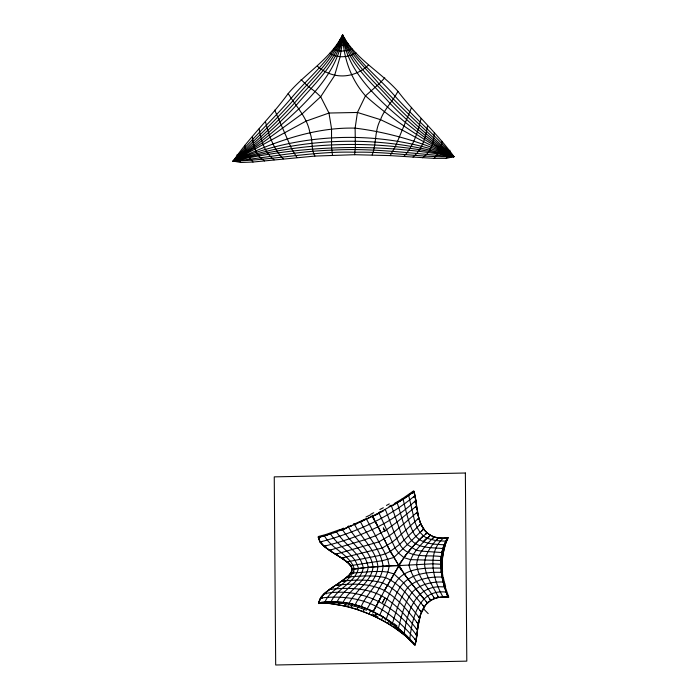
<?xml version="1.0" encoding="UTF-8"?>
<svg xmlns="http://www.w3.org/2000/svg" width="700" height="700" viewBox="0 0 700 700"><rect width="100%" height="100%" fill="white"/><g stroke="black" fill="none" stroke-linecap="round" stroke-linejoin="round"><path stroke-width="1.05" d="M441.998 569.468L442.549 557.681M340.725 557.497C345.152 560.805 352.118 563.894 352.047 570.281A5.582 5.469 -19.9 0 1 351.662 571.637L348.95 575.356L340.909 581.709M342.414 558.609L348.373 563.124L351.627 567.14A5.582 5.469 -19.9 0 1 352.03 568.479C351.934 575.654 343.901 579.084 339.019 582.995M440.869 560.14L441.438 573.108M440.895 559.816L440.93 559.309M449.864 150.255L449.619 153.991L446.267 158.357L434.131 158.375L390.171 155.61L354.594 154.7L314.904 156.074L252.998 162.032L240.87 162.505L233.196 161.096C249.506 137.121 271.092 117.049 288.19 93.538C305.358 73.159 330.225 59.386 342.606 35C355.346 58.861 380.433 71.645 397.906 91.324C415.354 114.126 437.255 133.341 453.924 156.643L446.267 158.357M416.623 637.84L416.999 634.392M417.113 633.316L414.881 645.418L405.3 635.539L395.22 626.832M416.894 635.399L416.964 634.707M417.06 633.78L417.436 630.472M324.336 593.67L320.67 597.782L324.398 593.617C361.874 586.854 395.736 605.176 416.85 635.74L415.118 644.735C396.769 626.168 372.951 613.34 347.777 606.795M417.13 633.168L417.226 632.258M417.191 632.555L418.233 624.549M417.261 631.942L417.664 628.591M441.123 557.349L441.201 556.684M417.489 629.983L417.9 626.754M417.707 628.206L420.49 614.679L425.276 605.316A13.51 13.239 -19.9 0 1 426.939 603.575L427.604 603.006A20.414 20.002 -19.9 0 1 430.885 600.425L431.891 599.83A20.125 19.714 -19.9 0 1 434.543 598.596L435.654 598.211A23.686 23.214 -19.9 0 1 438.524 597.494L439.749 597.293A29.146 28.56 -19.9 0 1 440.562 597.188L443.852 596.977A34.913 34.212 -19.9 0 1 448.131 597.153L448.805 597.222L445.261 587.038M442.601 557.288L443.249 553.157M416.561 638.295L416.194 640.666A35.709 34.991 -19.9 0 1 415.109 644.735L413.639 643.247M441.306 555.94L440.851 560.481L410.463 559.633L403.926 557.62L398.816 553.289L395.15 548.266L378.901 512.881L403.156 499.214L413.945 491.496L413.7 490.823L401.966 499.004M417.97 626.316L418.591 622.405A72.441 70.989 -19.9 0 1 419.151 619.622L419.195 619.413M441.394 555.371L441.499 554.68M442.059 141.321L440.72 150.229L434.131 158.375M418.259 624.356L420.866 613.585L425.364 605.316A23.608 23.135 -19.9 0 1 427.604 603.006L428.339 602.359A21.009 20.589 -19.9 0 1 430.876 600.407M330.382 533.942L336.507 531.825C344.26 544.644 360.316 552.58 363.291 567.875C360.5 582.628 343.236 588.586 337.05 601.913L328.055 601.878M354.594 154.7L355.381 147.035L355.119 128.135L357.429 112.464L365.479 95.83L379.033 83.93L384.808 77.831M429.59 598.972L430.885 600.425A21.744 21.306 -19.9 0 1 434.551 598.605A20.694 20.282 -19.9 0 1 438.524 597.494A33.574 32.9 -19.9 0 1 443.039 597.004A35.446 34.738 -19.9 0 1 448.131 597.161L446.197 592.121C418.784 588.735 412.204 618.03 409.797 638.934L415.118 644.735L404.18 633.404C407.418 610.82 416.168 583.756 444.526 587.029L446.53 593.04M443.31 552.808L445.375 544.303M321.466 536.602L330.531 533.89C338.109 546.753 354.848 553.455 358.418 568.47C354.961 583.1 337.137 588.201 331.056 601.79L321.974 602.332M434.28 132.886C433.711 142.555 431.139 152.084 422.511 157.754M441.884 552.624L441.84 552.843A32.322 11.419 85.9 0 0 441.525 554.724M427.507 125.571C425.784 137.191 422.494 149.258 413.026 157.062M442.041 551.88L441.219 556.579C427.096 554.514 408.223 559.309 399.726 544.32C393.767 533.234 390.206 521.097 385.315 509.539L384.834 509.801M442.076 551.714L442.348 550.576M406.814 635.924L398.405 628.267C401.529 615.921 404.338 602.919 412.02 592.48C419.983 583.992 431.97 581.683 443.152 582.006L444.526 587.029L443.817 584.553M419.265 619.133L419.536 617.986A46.462 45.535 -19.9 0 1 421.426 612.124A27.554 27.002 -19.9 0 1 424.156 606.821L403.471 582.689L393.925 573.895L387.879 572.145L382.585 571.497L372.558 571.515L350.752 573.186L348.723 575.523M353.929 571.296L353.456 573.256L350.752 573.186M442.391 550.41L442.89 548.59M421.094 118.422C417.812 131.976 413.674 146.064 403.821 156.406M403.226 632.511L392.402 623.481C396.366 611.1 399.656 597.975 407.741 587.51C416.894 578.812 429.905 576.608 442.085 577.08L443.774 584.404M412.641 642.276L404.915 635.416L393.741 627.191L394.275 625.441M443.039 548.117L441.901 552.536L421.741 551.145L416.377 550.305L407.418 544.661L404.119 540.05L401.363 534.266L391.501 506.179M445.48 543.97L446.749 540.155M443.109 547.872L443.485 546.726M443.529 546.613L445.812 541.153L447.676 537.731L448.341 537.635L445.016 544.626L442.908 552.16L441.91 560.665L442.067 569.572M418.46 516.845L420.919 524.204L424.489 530.233A13.667 13.396 -19.9 0 0 426.387 532.175L427.814 533.33A21.017 20.598 -19.9 0 0 430.377 535.176L431.34 535.675A20.125 19.714 -19.9 0 0 434.07 536.839L435.181 537.18A23.686 23.214 -19.9 0 0 438.069 537.775L439.215 537.924A29.146 28.56 -19.9 0 0 440.116 538.003L442.592 538.09A35.438 34.729 -19.9 0 0 447.676 537.722C442.969 549.762 440.886 562.975 442.496 575.846M446.898 539.753L447.676 537.731A34.913 34.212 -19.9 0 1 443.398 538.081C426.44 553.061 432.819 579.32 443.039 597.004M411.618 107.362L395.395 146.51L390.171 155.61M393.741 627.191L387.739 623.429L388.43 621.653M444.517 544.005L445.777 541.214L435.724 540.558L426.974 538.3L423.386 535.841L419.947 532.227L417.104 527.494L414.829 521.911L408.695 495.469L413.945 491.496L415.861 500.762M387.739 623.429L381.43 619.885L382.707 617.199M372.155 154.919C376.626 143.684 374.395 130.681 380.537 119.665C384.326 109.069 392.901 101.29 397.906 91.324M379.505 599.769L379.838 599.095M379.514 599.742L378.158 602.42L385.184 589.26M372.916 612.701L374.447 609.665M374.447 609.665L381.517 595.796C365.724 587.562 347.069 587.58 329.744 589.339C324.966 592.935 319.165 597.048 318.719 603.558L329.901 602.63L340.848 603.094M376.81 605.036L376.469 605.701L377.825 603.076M446.233 540.321L446.652 539.516M381.185 596.444L381.517 595.796C396.121 604.012 407.251 617.102 417.471 630.114L416.194 628.635M358.4 606.883L356.904 609.42L368.961 613.926L370.877 610.312M363.002 611.555L364.429 608.895M437.062 539.639L438.069 537.784A33.574 32.9 -19.9 0 0 442.592 538.081M446.819 539.21L447.676 537.731M388.999 582.706L395.955 570.404M388.623 583.38L385.201 589.234M384.808 589.899L384.431 590.538C369.591 582.881 352.004 583.678 335.816 585.139L329.473 589.54M404.127 557.331L384.431 590.538C398.274 598.666 408.555 611.59 418.303 624.076L416.946 622.457M352.03 603.986L349.072 603.374L355.224 604.774C361.051 591.019 376.863 582.067 377.869 566.492C376.171 550.077 361.699 538.764 354.611 524.501L336.332 531.886M385.586 588.586L385.963 587.939M396.55 569.398L398.825 565.6L432.338 563.815L440.746 564.244A23.354 8.776 85.1 0 1 440.869 560.595M341.014 605.264L329.91 603.514L318.841 602.718L320.696 597.747L318.841 602.718L324.931 602.061C330.873 587.755 349.912 583.8 354.296 569.048C349.808 554.155 331.616 549.29 324.424 535.789L318.342 537.39L320.162 542.124L323.977 546.21M368.961 613.926L374.631 616.464L376.276 613.9M342.939 602.42L349.142 603.383C355.162 589.942 371.534 582.137 373.03 566.886C371.035 550.874 355.967 540.724 348.556 527.109M401.835 560.709L404.626 556.64M341.679 605.404L350.648 607.556L352.765 604.319M414.715 639.117L416.194 640.666C405.011 627.034 391.869 614.574 376.127 606.366L372.794 611.398L365.418 608.142A45.666 19.399 27.5 0 0 362.058 606.9L361.629 606.742M334.241 601.808L343.07 602.438C349.221 589.137 366.065 582.321 368.2 567.341C365.741 551.705 350.175 542.675 342.519 529.559M433.02 538.335L434.07 536.839A20.694 20.282 -19.9 0 0 438.069 537.775C431.743 545.335 424.795 553.849 424.533 564.156C425.469 576.424 433.361 586.688 438.524 597.494L437.491 595.683M322.525 602.875L331.756 603.741L344.356 605.981L346.01 603.654M404.547 556.745L405.169 555.879M404.635 556.614L405.011 556.097M331.756 603.741L332.841 602.254M338.056 604.704L339.736 602.446M405.606 555.293L405.947 554.829M403.926 557.62L408.914 551.11L408.625 551.451M405.991 554.776L412.081 547.461M417.559 519.619L418.775 518.061L417.419 511.831M419.624 525.28L420.761 523.845A46.462 45.526 -19.9 0 1 418.784 518.061L416.132 502.976M416.115 513.695L417.445 512.015L416.789 507.911M415.266 507.544L416.526 506.021L416.115 502.836M409.08 550.909L409.981 549.85M428.479 537.416L430.386 535.159A21.744 21.306 -19.9 0 0 434.079 536.83C426.764 544.582 417.349 553.227 416.666 564.707C418.136 577.736 428.164 587.659 434.543 598.596L433.475 597.144M414.444 502.023L415.817 500.421L413.945 491.496L412.554 492.923M409.946 549.894L415.739 543.401M412.037 547.514L412.51 546.98M421.54 531.309L423.596 529.008A27.554 27.002 -19.9 0 1 420.787 523.827L418.775 518.061L396.769 538.44L392.026 542.308L382.261 547.995L341.67 558.11L339.771 556.894M412.466 547.024L413.262 546.14M413.63 497.131L415.082 495.521A35.718 35 -19.9 0 0 413.936 491.496L412.493 493.045M414.033 545.282L421.803 537.267M415.713 543.436L417.016 542.019M415.887 543.235L416.439 542.649M425.679 534.196L427.061 532.709A20.414 20.002 -19.9 0 0 430.386 535.159C421.759 543.83 411.512 552.816 409.019 565.329C412.239 579.014 422.922 589.286 430.885 600.425M425.757 534.091L427.061 532.709A23.608 23.135 -19.9 0 1 424.795 530.486L420.761 523.845L399.726 544.32L390.32 551.381L385.376 553.858L380.389 555.319L346.955 561.899A71.181 69.755 -19.9 0 0 342.659 558.775L339.299 556.587M417.69 541.31L418.495 540.47M418.644 540.321L427.061 532.709M348.547 575.75L347.078 577.062A71.181 69.755 -19.9 0 1 342.816 580.352L339.973 582.347M421.899 537.18L422.45 536.681M422.476 536.655L423.386 535.841M326.533 593.801L324.398 593.617L331.494 588.087M423.596 529.008L393.794 557.497L382.506 560.665L350.691 565.626L346.955 561.899L348.757 561.733M368.174 65.266C353.561 78.969 332.605 79.616 317.511 66.29M328.781 590.056L329.332 589.645M442.243 577.876L441.341 572.381C426.632 571.786 408.905 573.956 400.05 587.23C393.995 597.179 390.451 608.317 386.155 619.071L398.405 628.267M407.899 496.029L403.384 499.074M340.725 581.831L338.467 583.371M332.762 587.212L338.546 583.319M334.215 586.215L329.744 589.339L331.669 589.496M338.844 583.117L335.816 585.139L338.695 585.366M403.139 499.231C405.729 510.142 408.082 521.325 412.904 531.545C418.25 543.979 432.696 544.206 444.203 544.775L442.899 548.564C430.727 547.269 414.803 549.071 408.511 535.78C403.226 525.604 400.75 512.951 397.171 502.924M402.211 499.817L400.523 500.885M401.879 499.056L394.275 503.545M400.234 501.069L398.51 502.119M334.609 553.665L335.58 554.278L378.875 541.852L389.104 535.929L394.1 532.14L417.445 512.015L417.76 513.686A72.441 70.989 -19.9 0 0 418.355 516.442L418.408 516.644M396.637 503.239L394.704 504.367M328.396 549.596L329.446 550.322L364.613 539.814L375.55 535.806L386.418 529.804L396.821 522.209L416.526 506.021L416.29 504.245M394.45 504.516L392.884 505.409M391.939 505.942L391.326 506.284M391.265 505.207L390.442 505.654M390.189 505.794L389.06 506.398M378.901 512.881L366.301 519.129M379.671 529.996L372.295 516.206M372.225 516.25L378.954 528.491M355.915 52.745C347.848 57.837 337.838 58.109 329.578 53.27M361.139 521.553L361.349 521.456A45.666 4.567 -25.7 0 0 364.735 519.916M360.517 521.841L366.433 519.059L385.376 553.858L387.783 559.536L389.27 565.845L387.879 572.145L385.551 577.666L367.115 608.834L358.558 605.736M360.369 521.903L359.835 522.148M354.611 524.501L360.561 521.815C367.474 536.795 381.054 549.343 383.058 566.134C381.946 582.076 367.001 592.322 361.209 606.594L352.257 604.039M354.217 523.582L353.64 523.836M354.734 524.449L354.06 524.746M351.435 525.884L350.98 526.085M346.911 527.791L345.511 528.36M343.543 528.168L342.221 528.701M344.216 528.885L343.604 529.13M340.287 529.462L325.57 534.608M340.559 530.32L339.658 530.661M351.899 48.676C346.141 51.678 339.404 51.844 333.533 49.044M335.816 532.079L335.125 532.324M334.775 532.446L333.716 532.822M329.998 534.074L327.364 534.914M327.18 534.966L325.727 535.413M325.553 534.616L318.211 536.55L319.751 541.45L324.03 546.262C357.578 537.827 390.364 524.571 415.817 500.421L415.993 501.786L415.555 498.33M325.474 535.483L324.949 535.64M321.195 536.673L318.342 537.39L320.084 542.001L324.03 546.262L330.33 550.918M348.434 44.153L341.915 45.456L336.928 44.38M345.363 39.244L342.86 39.769L339.92 39.349M354.113 569.336L352.126 569.38L352.931 569.249M352.126 569.38L356.195 568.776M353.203 569.205L360.824 568.173M356.694 568.706L358.269 568.496M331.214 551.504L324.03 546.262L326.174 545.991M331.371 550.086L329.446 550.322L334.425 553.551M358.418 568.47L365.26 567.648M361.305 568.111L363.248 567.875M337.496 554.05L335.58 554.278L336.341 554.75M322.026 541.782L320.084 542.001C354.358 532.901 387.721 518.455 415.082 495.521L415.485 497.884M363.291 567.875L369.066 567.254M321.79 602.35L318.841 602.718L320.565 602.779M344.461 557.812L341.67 558.11L342.37 558.574M365.82 567.586L393.382 565.705M369.233 567.236L370.011 567.157M320.486 537.189L318.342 537.39L320.408 537.233M370.668 567.096L372.96 566.886M373.17 566.869L374.955 566.72M375.567 566.668L380.459 566.3M324.931 602.061L326.06 601.983M350.691 565.626L353.395 565.442M381.036 566.265L386.067 565.976M326.235 601.974L327.871 601.886M386.514 565.959L388.57 565.871M388.92 565.854L398.825 565.6L404.749 574.63M441.438 567.569L441.954 567.56M390.749 552.16L398.825 565.6L398.291 565.6A69.991 13.186 -0.4 0 0 393.706 565.696M331.056 601.79L332.421 601.781M332.517 601.781L334.031 601.799M440.904 568.12C425.119 567.901 404.451 567.49 395.412 583.056C388.999 593.136 384.912 604.389 379.68 615.064L385.875 618.887M349.781 577.202L347.078 577.062C359.844 576.039 372.942 574.875 385.551 577.666C401.328 584.202 410.751 599.602 421.435 612.124L420.044 610.452M337.05 601.913L342.834 602.411M344.645 581.245L341.845 581.061C355.364 579.827 369.32 579.259 382.533 582.872C398.501 589.872 408.931 604.809 419.536 617.986L418.303 616.472M322.455 598.176L320.512 598.036C339.308 595.805 359.135 597.485 376.127 606.366M343.07 602.438L349.072 603.374M342.554 603.286L344.111 603.488M344.356 605.981L347.06 606.62M355.224 604.774L355.924 604.966M354.27 605.553L355.565 605.911M350.7 607.565L356.825 609.394M373.415 611.704L372.794 611.398L379.496 614.959M376.241 614.145A47.792 46.839 -19.9 0 1 374.623 616.464L381.43 619.885M379.759 615.108L380.686 615.65M337.006 555.161L335.256 554.076M337.488 555.459L337.111 555.222L338.336 555.992L335.965 554.514M333.646 553.061L335.195 554.032M334.285 553.464L334.81 553.788M337.873 555.704L338.817 556.29M383.346 617.26L385.525 618.651M334.04 553.306L331.66 551.793M339.78 556.903L340.533 557.384M385.061 619.596L385.805 620.077M331.73 551.836L330.584 551.084M386.269 619.141L391.527 622.825M389.953 622.895L392.175 624.514M391.668 622.93L392.402 623.481M264.609 160.939C255.841 155.584 253.181 146.134 252.464 136.553M274.076 159.871C264.442 152.399 261.021 140.446 259.123 128.975M403.358 632.634L404.162 633.386M422.783 597.599L427.604 603.006L426.274 601.676M407.181 636.282L409.762 638.899M283.273 158.839C273.227 148.855 268.905 134.925 265.422 121.564M426.195 601.571L427.604 603.006M301.079 79.529L306.941 85.382L315.402 91.805L320.679 96.74L328.974 113.032L331.529 128.616L331.555 147.516L332.465 155.146M422.8 605.369L424.191 606.847M415.45 634.191L416.85 635.74M422.809 597.625L422.354 597.109M422.257 596.995L418.206 592.121M423.868 598.832L406.158 576.625M252.998 162.032L246.286 154.157L244.816 145.303M296.905 157.491L291.541 148.601L274.724 110.127M417.55 591.29L416.964 590.546M412.317 584.649L410.226 581.997M412.965 585.462L413.805 586.53M412.484 584.85L413.026 585.541M410.27 582.059L409.762 581.411M416.308 589.724L416.745 590.275M416.614 590.109L416.981 590.581M414.374 587.256L416.43 589.872M409.666 581.289L409.308 580.816M409.132 580.597L408.721 580.064M408.494 579.758L402.43 571.244M240.87 162.505L237.449 158.27L237.151 154.543M405.764 576.074L406.175 576.642M405.703 575.977L405.37 575.523M404.609 574.438L405.204 575.286M402.456 571.279L402.115 570.771M398.825 565.6L388.342 547.584M288.19 93.538C295.908 106.47 307.3 117.285 309.916 132.834C313.189 140.254 310.73 149.013 314.904 156.074M391.178 552.939L391.615 553.718M372.689 516.014L372.199 515.086L373.039 516.696M380.354 531.466L390.32 551.381M388.736 548.336L389.121 549.097M388.351 547.593L387.205 545.326M385.998 542.929L387.581 546.079M376.18 522.804L377.23 524.913M384.037 539.017L384.825 540.593M384.808 540.566L385.219 541.38M377.912 526.312L381.036 532.91M379.654 529.97L380.345 531.44M446.828 593.801L448.131 597.153L446.574 593.154M448.131 597.153L447.326 595.166M446.171 592.043L444.868 588.131M445.025 588.359L444.876 587.825M444.447 586.215L444.168 585.086M444.351 583.642L443.966 582.006M443.144 581.971L442.277 578.077M443.433 581.586L443.791 583.363L443.467 581.91M443.284 578.734L442.977 576.984A32.69 11.795 85.8 0 1 442.645 574.543L442.321 572.294M442.024 576.712L442.024 576.756A32.322 11.384 85 0 1 441.63 574.569L441.543 573.834M416.911 508.725L417.007 509.364M442.759 577.806L443.082 579.819L442.706 577.202M416.841 508.287L416.535 506.109M441.324 572.267L441.236 571.524M415.949 501.445L416.071 502.486M416.027 502.136L416.159 503.186M442.453 575.452L442.059 570.903M440.965 568.829L441.026 569.52A27.554 10.115 85.1 0 0 441.166 571.541M428.207 613.611A101.754 34.414 56.2 0 1 423.631 608.86M423.517 541.074A101.745 43.645 -60.9 0 1 426.947 537.915M328.335 549.544A65.065 63.752 -19.9 0 1 324.03 546.262M324.389 593.617A65.065 63.752 -19.9 0 1 328.65 590.161M376.11 614.346A47.451 46.498 -19.9 0 1 374.623 616.464M384.886 531.186A58.363 4.524 64.6 0 1 383.338 527.992M384.904 531.178A56.166 4.279 64.5 0 1 383.399 528.071M373.406 517.335A52.045 6.659 63.6 0 1 374.447 519.365M379.68 512.837A46.839 4.078 -25.7 0 1 373.301 516.075M383.582 510.851A46.699 4.638 -25.5 0 1 375.322 515.113M398.641 565.434A63.936 34.921 -64.8 0 1 401.634 560.595M373.721 512.724A52.185 1.181 -26.5 0 1 370.904 514.141M381.15 511.341A51.914 3.938 -25.8 0 1 378.683 512.61M383.32 507.745A62.764 5.749 -25 0 1 379.829 509.521M389.279 503.904A88.2 16.879 -21.7 0 1 386.435 505.418M440.877 568.024A23.354 8.811 85.1 0 1 440.72 564.235M442.601 572.189A29.19 9.914 85.7 0 1 442.356 569.546M444.211 581.656A40.53 15.085 86 0 1 443.555 578.48M445.62 586.486A53.148 21.35 86.8 0 1 444.745 583.135M401.546 570.474A63.945 23.879 54.1 0 1 398.475 565.635M393.969 623.586A88.2 48.895 22.7 0 1 397.066 626.01M387.074 619.29A62.764 28.954 25.7 0 1 391.37 622.265M380.144 615.178A52.185 20.912 27 0 1 386.26 618.914M380.835 615.51A51.922 21.455 27.3 0 1 383.512 617.137M373.31 611.975A46.839 18.812 27.5 0 1 379.19 615.116M372.426 613.979A46.699 17.159 27.5 0 1 377.956 616.928M382.62 602.438A58.363 13.326 -68.6 0 1 384.886 598.028M382.672 602.481A56.166 12.731 -68.5 0 1 384.895 598.115M374.885 608.335A46.734 3.299 -64 0 1 375.961 606.235M341.757 529.06A88.594 19.968 -29.5 0 1 340.043 529.734M345.809 528.465A72.004 13.685 -28.3 0 1 341.521 530.197M348.967 525.945A64.365 9.94 -27.2 0 1 347.83 526.435M352.459 525.14A56.98 8.094 -26.9 0 1 347.743 527.188M357.787 523.18A50.208 5.714 -25.9 0 1 355.162 524.361M359.555 521.675A48.239 5.014 -26.1 0 1 353.85 524.282M365.82 518.761A45.876 3.526 -25.8 0 1 359.642 521.675M372.172 516.346A44.319 4.209 -25.7 0 1 366.686 519.015M370.396 514.885A44.572 2.607 -25.6 0 1 366.021 516.994M401.748 569.712A63.936 23.345 54.2 0 1 399.123 565.565M366.931 608.93A44.572 19.119 27.4 0 1 373.266 611.782M367.36 609.026A44.31 18.524 27.5 0 1 372.767 611.476M361.34 608.239A45.876 17.657 27 0 1 366.52 610.242M355.793 606.462A48.239 19.81 27.5 0 1 360.92 608.108M355.967 605.028A50.208 21.866 27.8 0 1 358.566 605.789M350.245 605.229A56.98 25.104 28.5 0 1 354.567 606.296M348.609 604.398A64.374 30.074 29.7 0 1 349.738 604.625M344.741 604.564A72.013 34.221 30.1 0 1 348.749 605.281M340.97 603.321A88.55 46.191 33.2 0 1 342.676 603.523M441.026 559.265A27.554 9.984 85.5 0 1 441.21 557.454M342.606 35L341.915 45.456L340.078 56.962L334.504 75.731L320.679 96.74L302.382 113.645L262.308 142.905L233.196 161.096C273.866 160.072 314.134 150.92 355.023 152.241C388.08 151.375 420.928 157.736 453.924 156.643C435.444 135.415 413.752 117.241 395.036 96.206C377.475 76.09 354.629 59.334 342.606 35C330.934 59.859 308.385 77.481 291.13 98.306C272.738 120.085 251.335 139.125 233.196 161.096C266.07 157.85 298.594 151.121 331.713 150.176C372.627 147.604 413.236 153.843 453.924 156.643C428.277 133.114 402.666 109.524 379.033 83.93C366.398 68.233 349.352 54.574 342.606 35C332.92 61.092 310.091 79.765 292.845 100.835C274.067 122.001 253.216 141.155 233.196 161.096C305.672 144.707 380.835 143.106 453.924 156.643C432.162 139.352 410.953 121.31 391.773 101.15C374.15 80.631 350.149 62.029 342.606 35C335.431 62.449 311.762 81.874 294.473 103.119C275.608 124.04 254.678 142.931 233.196 161.096C304.859 140.604 381.5 138.941 453.924 156.643C431.016 141.006 409.369 123.497 390.119 103.478C372.146 82.985 347.611 63.262 342.606 35C337.977 63.621 313.793 84.149 296.161 105.376C277.226 126.157 255.868 144.532 233.196 161.096C303.756 136.36 382.436 134.593 453.924 156.643C430.08 142.529 408.109 125.545 387.52 107.056C366.94 87.929 345.826 64.085 342.606 35C339.771 64.418 319.034 88.9 298.821 108.85C278.521 128.153 256.821 146.011 233.196 161.096C302.409 131.276 383.591 129.377 453.924 156.643C422.564 139.37 392.184 119.718 365.479 95.83C350.569 79.082 343.341 57.164 342.606 35M271.215 140.07L233.196 161.096C271.32 143.028 312.322 127.05 355.119 128.135C389.322 132.335 422.546 142.52 453.924 156.643L423.789 141.75L402.045 129.964L380.537 119.665L357.429 112.464L328.974 113.032L305.988 121.17L271.215 140.07M465.369 473.008L274.251 476.866L275.686 665L466.804 661.141L465.369 473.008M339.395 556.657L338.634 556.176L339.395 556.657"/></g></svg>
